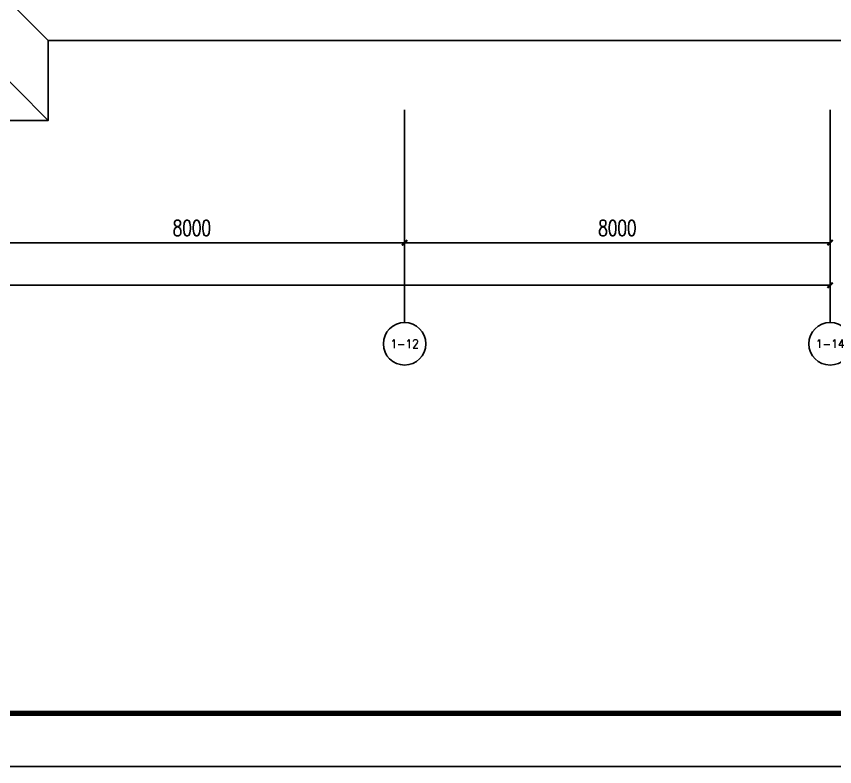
# Model space of a CAD drawing. Extents: x -6243262 to 3079315, y -2914302 to 172723.
# Drawn here: x -5815181 to -5799796, y -799772 to -785669 of the extents above; entities that cross this region are included whole.
import ezdxf
from ezdxf.enums import TextEntityAlignment as Align

# ---------------------------------------------------------------- set-up
doc = ezdxf.new("R2010")
doc.units = 0
doc.header["$LTSCALE"] = 1000
for name, color, linetype in [('AXIS', 3, 'Continuous'), ('AXIS_TEXT', 7, 'Continuous'), ('PUB_TITLE', 4, 'Continuous'), ('WIRE-通讯', 4, 'Continuous')]:
    doc.layers.add(name, color=color, linetype=linetype)
doc.styles.add('_TCH_AXIS', font='COMPLEX', dxfattribs={"bigfont": 'GBCBIG'})
doc.styles.add('_TCH_DIM_T3', font='SIMPLEX', dxfattribs={"width": 0.705882, "bigfont": 'GBCBIG'})
doc.styles.add('COMPLEX', font='COMPLEX')
doc.dimstyles.new('_TCH_ARCH&&100', dxfattribs={"dimtxt": 297.5, "dimasz": 100, "dimexe": 250, "dimexo": 300, "dimgap": 126.25, "dimtad": 1, "dimdec": 0, "dimzin": 0, "dimdsep": 46, "dimtxsty": '_TCH_DIM_T3', "dimblk": 'ARCHTICK', "dimcen": 0.09, "dimclrt": 7, "dimazin": 2, "dimtfac": 1, "dimtdec": 0, "dimtix": 1, "dimtmove": 2, "dimatfit": 3, "dimfxl": 0, "dimtolj": 1, "dimtzin": 0, "dimarcsym": 0})

# ---------------------------------------------------------------- blocks, each defined once
blk = doc.blocks.new('_AXISO')
at = {"color": 0}
blk.add_circle((0, 0), 0.5, dxfattribs=at)
at = {"layer": 'AXIS_TEXT', "color": 0, "style": 'COMPLEX', "width": 1.041667}
blk.add_attdef('A', text='', height=0.56, dxfattribs=at).set_placement((-0.25, -0.28), (0.25, -0.28), align=Align.FIT)
blk = doc.blocks.new('_ArchTick')
at = {"color": 0, "linetype": 'ByBlock', "const_width": 0.4}
blk.add_lwpolyline([(-0.5, -0.5), (0.5, 0.5)], dxfattribs=at)
blk = doc.blocks.new('*D396')
at = {"layer": 'AXIS', "color": 0, "lineweight": -2, "transparency": 16777216}
for p, q in [((1295009, -1145913), (1295009, -1149163)), ((1335009, -1145913), (1335009, -1149163)), ((1295009, -1148913), (1335009, -1148913))]:
    blk.add_line(p, q, dxfattribs=at)
at = {"layer": 'Defpoints', "color": 0, "transparency": 16777216}
for p in [(1295009, -1145613), (1335009, -1145613), (1335009, -1148913)]:
    blk.add_point(p, dxfattribs=at)
at = {"layer": 'AXIS', "color": 0, "lineweight": -2, "transparency": 16777216, "xscale": 100, "yscale": 100, "zscale": 100, "rotation": 180}
blk.add_blockref('_ArchTick', (1295009, -1148913), dxfattribs=at)
at = {"layer": 'AXIS', "color": 0, "lineweight": -2, "transparency": 16777216, "xscale": 100, "yscale": 100, "zscale": 100}
blk.add_blockref('_ArchTick', (1335009, -1148913), dxfattribs=at)
at = {"layer": 'AXIS', "color": 7, "transparency": 16777216, "insert": (1315009, -1148638), "char_height": 297.5, "attachment_point": 5, "style": '_TCH_DIM_T3'}
blk.add_mtext('\\A1;40000', dxfattribs=at)
blk = doc.blocks.new('*D397')
at = {"layer": 'AXIS', "color": 0, "lineweight": -2, "transparency": 16777216}
for p, q in [((1327009, -1145913), (1327009, -1148363)), ((1335009, -1145913), (1335009, -1148363)), ((1327009, -1148113), (1335009, -1148113))]:
    blk.add_line(p, q, dxfattribs=at)
at = {"layer": 'Defpoints', "color": 0, "transparency": 16777216}
for p in [(1327009, -1145613), (1335009, -1145613), (1335009, -1148113)]:
    blk.add_point(p, dxfattribs=at)
at = {"layer": 'AXIS', "color": 0, "lineweight": -2, "transparency": 16777216, "xscale": 100, "yscale": 100, "zscale": 100, "rotation": 180}
blk.add_blockref('_ArchTick', (1327009, -1148113), dxfattribs=at)
at = {"layer": 'AXIS', "color": 0, "lineweight": -2, "transparency": 16777216, "xscale": 100, "yscale": 100, "zscale": 100}
blk.add_blockref('_ArchTick', (1335009, -1148113), dxfattribs=at)
at = {"layer": 'AXIS', "color": 7, "transparency": 16777216, "insert": (1331009, -1147838), "char_height": 297.5, "attachment_point": 5, "style": '_TCH_DIM_T3'}
blk.add_mtext('\\A1;8000', dxfattribs=at)
blk = doc.blocks.new('*D398')
at = {"layer": 'AXIS', "color": 0, "lineweight": -2, "transparency": 16777216}
for p, q in [((1319009, -1145913), (1319009, -1148363)), ((1327009, -1145913), (1327009, -1148363)), ((1319009, -1148113), (1327009, -1148113))]:
    blk.add_line(p, q, dxfattribs=at)
at = {"layer": 'Defpoints', "color": 0, "transparency": 16777216}
for p in [(1319009, -1145613), (1327009, -1145613), (1327009, -1148113)]:
    blk.add_point(p, dxfattribs=at)
at = {"layer": 'AXIS', "color": 0, "lineweight": -2, "transparency": 16777216, "xscale": 100, "yscale": 100, "zscale": 100, "rotation": 180}
blk.add_blockref('_ArchTick', (1319009, -1148113), dxfattribs=at)
at = {"layer": 'AXIS', "color": 0, "lineweight": -2, "transparency": 16777216, "xscale": 100, "yscale": 100, "zscale": 100}
blk.add_blockref('_ArchTick', (1327009, -1148113), dxfattribs=at)
at = {"layer": 'AXIS', "color": 7, "transparency": 16777216, "insert": (1323009, -1147838), "char_height": 297.5, "attachment_point": 5, "style": '_TCH_DIM_T3'}
blk.add_mtext('\\A1;8000', dxfattribs=at)
blk = doc.blocks.new('45645')
at = {"color": 8}
for points in [[(1319258.9, -1127713.4), (1336308.9, -1127713.4), (1336308.9, -1144313.4), (1320308.9, -1144313.4), (1320308.9, -1145813.4), (1314708.9, -1145813.4), (1314708.9, -1144313.4), (1299308.9, -1144313.4), (1299308.9, -1145813.4), (1293708.9, -1145813.4), (1293708.9, -1127713.4), (1310758.9, -1127713.4)], [(1320308.9, -1144313.4), (1319108.9, -1143113.4)], [(1319108.9, -1144613.4), (1320308.9, -1145813.4)]]:
    blk.add_lwpolyline(points, dxfattribs=at)
at = {"layer": 'AXIS', "color": 8}
for p, q in [((1327008.9, -1145613.4), (1327008.9, -1149613.4)), ((1335008.9, -1145613.4), (1335008.9, -1149613.4))]:
    blk.add_line(p, q, dxfattribs=at)
ref = blk.add_blockref('_AXISO', (1327008.9, -1150013.4), dxfattribs=dict(at, xscale=800, yscale=800, zscale=800))
ref.add_attrib('A', '1-12', dxfattribs={"layer": 'AXIS_TEXT', "height": 160.91, "style": '_TCH_AXIS'}).set_placement((1326740.8, -1150093.8), (1327277.1, -1150093.8), align=Align.FIT)
ref = blk.add_blockref('_AXISO', (1335008.9, -1150013.4), dxfattribs=dict(at, xscale=800, yscale=800, zscale=800))
ref.add_attrib('A', '1-14', dxfattribs={"layer": 'AXIS_TEXT', "height": 156.8, "style": '_TCH_AXIS'}).set_placement((1334740.1, -1150091.8), (1335277.7, -1150091.8), align=Align.FIT)
for p1, p2, distance, picture, middle in [((1295008.9, -1145613.4), (1335008.9, -1145613.4), -3300, '*D396', (1315008.9, -1148638.4)), ((1319008.9, -1145613.4), (1327008.9, -1145613.4), -2500, '*D398', (1323008.9, -1147838.4)), ((1327008.9, -1145613.4), (1335008.9, -1145613.4), -2500, '*D397', (1331008.9, -1147838.4))]:
    dim = blk.add_aligned_dim(p1=p1, p2=p2, distance=distance, dimstyle='_TCH_ARCH&&100', dxfattribs=at)
    dim.commit()
    dim.dimension.update_dxf_attribs({"geometry": picture, "text_midpoint": middle})

msp = doc.modelspace()

# ---------------------------------------------------------------- linework, layer by layer
at = {"layer": 'PUB_TITLE'}
msp.add_lwpolyline([(-5847413.8, -799772.5), (-5788013.8, -799772.5), (-5788013.8, -757772.5), (-5847413.8, -757772.5)], close=True, dxfattribs=at)
at = {"layer": 'PUB_TITLE', "const_width": 100}
msp.add_lwpolyline([(-5845913.8, -798772.5), (-5789013.8, -798772.5), (-5789013.8, -758772.5), (-5845913.8, -758772.5)], close=True, dxfattribs=at)

# ---------------------------------------------------------------- block references
at = {"layer": 'WIRE-通讯', "linetype": 'Continuous'}
msp.add_blockref('45645', (-7134890.2, 358189.8), dxfattribs=at)

doc.saveas('drawing.dxf')
